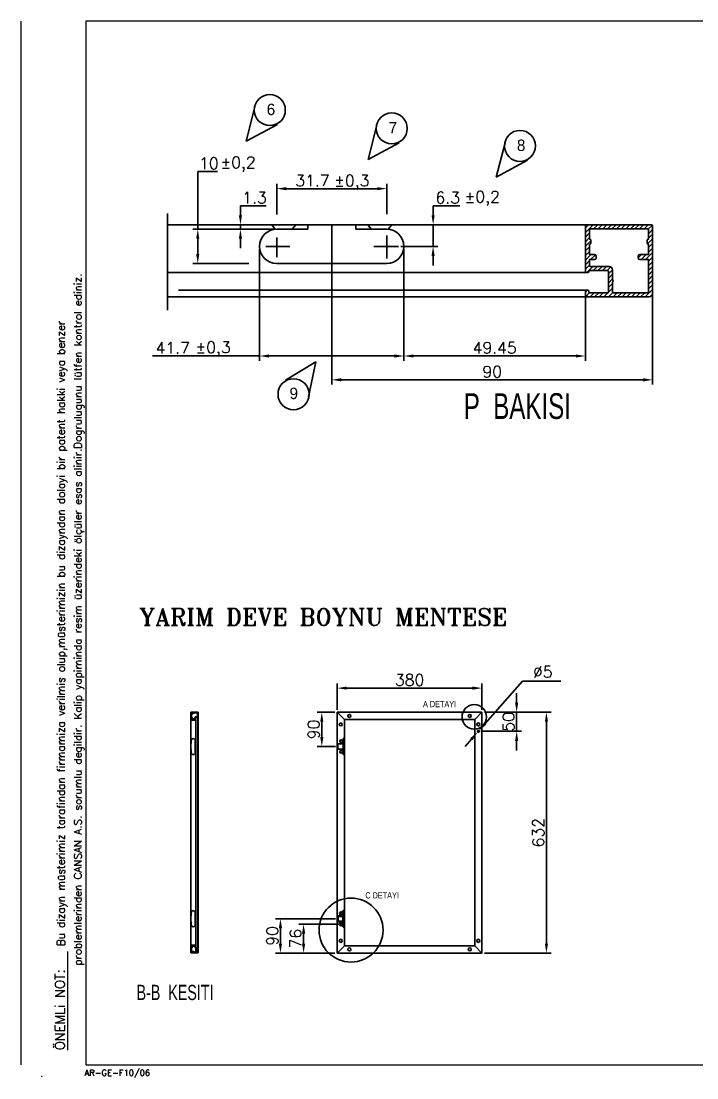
# Model space of a CAD drawing. Header units: millimetres. Extents: x 3155 to 3575, y 1405 to 1682.
# Drawn here: x 3154.6 to 3332, y 1404.6 to 1682 of the extents above; entities that cross this region are included whole.
import ezdxf

# ---------------------------------------------------------------- set-up
doc = ezdxf.new("R2010")
doc.units = ezdxf.units.MM
doc.header["$LTSCALE"] = 5
doc.linetypes.add('HIDDEN', pattern=[9.525, 6.35, -3.175])
for name, color, linetype, lineweight in [('cizgi', 7, 'Continuous', 20), ('taram', 5, 'Continuous', 18), ('VOLLEBREIT', 7, 'Continuous', 40)]:
    doc.layers.add(name, color=color, linetype=linetype, lineweight=lineweight)
doc.styles.add('ROMANT', font='romant.shx', dxfattribs={"height": 3})
doc.dimstyles.new('ISO-25', dxfattribs={"dimtxt": 10, "dimasz": 2.5, "dimexe": 1.25, "dimexo": 0.625, "dimtad": 1, "dimtoh": 1, "dimtxsty": 'ROMANT', "dimcen": 2.5, "dimclrd": 242, "dimclre": 242, "dimclrt": 242, "dimadec": 1, "dimazin": 2, "dimtfac": 1, "dimtmove": 0, "dimatfit": 3, "dimfxl": 0, "dimarcsym": 0})

# ---------------------------------------------------------------- blocks, each defined once
blk = doc.blocks.new('BOHRSYMBOL_ALUSCHARNIER')
at = {"layer": 'VOLLEBREIT'}
for p, q in [((-7, -0.5), (-7, -15)), ((7, -0.5), (-7, -0.5)), ((7, -15), (7, -0.5))]:
    blk.add_line(p, q, dxfattribs=at)
blk.add_lwpolyline([(-21.05, -17), (21.05, -17), (21.05, -15), (-21.05, -15)], close=True, dxfattribs=at)
at = {"layer": 'VOLLEBREIT', "ltscale": 0.5}
for centre in [(-14, -9.6), (14, -9.6)]:
    blk.add_circle(centre, 3.5, dxfattribs=at)
at = {"layer": 'VOLLEBREIT', "color": 1, "ltscale": 0.5}
blk.add_point((0, 0), dxfattribs=at)
blk = doc.blocks.new('*D154')
at = {"color": 242, "lineweight": -2, "ltscale": 5}
for p, q in [((3200.98, 1627.33), (3200.98, 1642.5)), ((3200.98, 1642.5), (3206.18, 1642.5)), ((3214.49, 1627.33), (3199.73, 1627.33)), ((3200.98, 1620.83), (3200.98, 1624.83)), ((3214.38, 1618.33), (3199.73, 1618.33))]:
    blk.add_line(p, q, dxfattribs=at)
at = {"color": 242, "ltscale": 5}
for points in [[(3200.56, 1624.83), (3201.4, 1624.83), (3200.98, 1627.33)], [(3200.56, 1620.83), (3201.4, 1620.83), (3200.98, 1618.33)]]:
    blk.add_solid(points, dxfattribs=at)
at = {"layer": 'Defpoints', "color": 0, "ltscale": 5}
for p in [(3215.12, 1627.33), (3200.98, 1618.33), (3215.01, 1618.33)]:
    blk.add_point(p, dxfattribs=at)
at = {"color": 242, "ltscale": 5, "insert": (3203.89, 1644.62), "char_height": 3, "attachment_point": 5, "style": 'ROMANT'}
blk.add_mtext('10', dxfattribs=at)
blk = doc.blocks.new('*D155')
at = {"color": 242, "lineweight": -2, "ltscale": 5}
for p, q in [((3262.75, 1631), (3262.75, 1633.5)), ((3262.75, 1633.5), (3269.81, 1633.5)), ((3254.26, 1628.5), (3264, 1628.5)), ((3262.75, 1622.83), (3262.75, 1628.5)), ((3254.26, 1622.83), (3264, 1622.83)), ((3262.75, 1620.33), (3262.75, 1617.83))]:
    blk.add_line(p, q, dxfattribs=at)
at = {"color": 242, "ltscale": 5}
for points in [[(3262.34, 1631), (3263.17, 1631), (3262.75, 1628.5)], [(3262.34, 1620.33), (3263.17, 1620.33), (3262.75, 1622.83)]]:
    blk.add_solid(points, dxfattribs=at)
at = {"layer": 'Defpoints', "color": 0, "ltscale": 5}
for p in [(3253.64, 1628.5), (3262.75, 1628.5), (3253.64, 1622.83)]:
    blk.add_point(p, dxfattribs=at)
at = {"color": 242, "ltscale": 5, "insert": (3266.59, 1635.62), "char_height": 3, "attachment_point": 5, "style": 'ROMANT'}
blk.add_mtext('6.3', dxfattribs=at)
blk = doc.blocks.new('*D156')
at = {"color": 242, "lineweight": -2, "ltscale": 5}
for p, q in [((3212.18, 1631), (3212.18, 1633.5)), ((3212.18, 1633.5), (3218.95, 1633.5)), ((3221.07, 1628.5), (3210.93, 1628.5)), ((3212.18, 1627.33), (3212.18, 1628.5)), ((3221.08, 1627.33), (3210.93, 1627.33)), ((3212.18, 1624.83), (3212.18, 1622.33))]:
    blk.add_line(p, q, dxfattribs=at)
at = {"color": 242, "ltscale": 5}
for points in [[(3211.77, 1631), (3212.6, 1631), (3212.18, 1628.5)], [(3211.77, 1624.83), (3212.6, 1624.83), (3212.18, 1627.33)]]:
    blk.add_solid(points, dxfattribs=at)
at = {"layer": 'Defpoints', "color": 0, "ltscale": 5}
for p in [(3212.18, 1628.5), (3221.69, 1628.5), (3221.7, 1627.33)]:
    blk.add_point(p, dxfattribs=at)
at = {"color": 242, "ltscale": 5, "insert": (3215.88, 1635.62), "char_height": 3, "attachment_point": 5, "style": 'ROMANT'}
blk.add_mtext('1.3', dxfattribs=at)
blk = doc.blocks.new('*D157')
at = {"color": 242, "lineweight": -2, "ltscale": 5}
for p, q in [((3221.7, 1631.18), (3221.7, 1639.22)), ((3224.2, 1637.97), (3248.09, 1637.97)), ((3250.59, 1631.29), (3250.59, 1639.22))]:
    blk.add_line(p, q, dxfattribs=at)
at = {"color": 242, "ltscale": 5}
for points in [[(3224.2, 1638.39), (3224.2, 1637.56), (3221.7, 1637.97)], [(3248.09, 1638.39), (3248.09, 1637.56), (3250.59, 1637.97)]]:
    blk.add_solid(points, dxfattribs=at)
at = {"layer": 'Defpoints', "color": 0, "ltscale": 5}
for p in [(3250.59, 1637.97), (3221.7, 1630.56), (3250.59, 1630.66)]:
    blk.add_point(p, dxfattribs=at)
at = {"color": 242, "ltscale": 5, "insert": (3231.09, 1640.1), "char_height": 3, "attachment_point": 5, "style": 'ROMANT'}
blk.add_mtext('31.7', dxfattribs=at)
blk = doc.blocks.new('*D158')
at = {"color": 242, "lineweight": -2, "ltscale": 5}
for p, q in [((3217.2, 1622.2), (3217.2, 1592.8)), ((3255.09, 1622.2), (3255.09, 1592.8)), ((3217.2, 1594.05), (3189.07, 1594.05)), ((3252.59, 1594.05), (3219.7, 1594.05))]:
    blk.add_line(p, q, dxfattribs=at)
at = {"color": 242, "ltscale": 5}
for points in [[(3219.7, 1594.46), (3219.7, 1593.63), (3217.2, 1594.05)], [(3252.59, 1594.46), (3252.59, 1593.63), (3255.09, 1594.05)]]:
    blk.add_solid(points, dxfattribs=at)
at = {"layer": 'Defpoints', "color": 0, "ltscale": 5}
for p in [(3217.2, 1622.83), (3255.09, 1622.83), (3255.09, 1594.05)]:
    blk.add_point(p, dxfattribs=at)
at = {"color": 242, "ltscale": 5, "insert": (3194.41, 1596.17), "char_height": 3, "attachment_point": 5, "style": 'ROMANT'}
blk.add_mtext('41.7', dxfattribs=at)
blk = doc.blocks.new('*D174')
at = {"color": 242, "linetype": 'HIDDEN', "lineweight": -2, "ltscale": 5}
for p, q in [((3236.15, 1612.36), (3236.15, 1586.54)), ((3320.37, 1612.36), (3320.37, 1586.54)), ((3317.87, 1587.79), (3238.65, 1587.79))]:
    blk.add_line(p, q, dxfattribs=at)
at = {"color": 242, "linetype": 'HIDDEN', "ltscale": 5}
for points in [[(3238.65, 1588.21), (3238.65, 1587.38), (3236.15, 1587.79)], [(3317.87, 1588.21), (3317.87, 1587.38), (3320.37, 1587.79)]]:
    blk.add_solid(points, dxfattribs=at)
at = {"layer": 'Defpoints', "color": 0, "linetype": 'HIDDEN', "ltscale": 5}
for p in [(3236.15, 1612.99), (3320.37, 1612.99), (3236.15, 1587.79)]:
    blk.add_point(p, dxfattribs=at)
at = {"color": 242, "linetype": 'HIDDEN', "ltscale": 5, "insert": (3278.26, 1589.92), "char_height": 3, "attachment_point": 5, "style": 'ROMANT'}
blk.add_mtext('{\\fRomanT|b0|i0|c162|p2;90}', dxfattribs=at)
blk = doc.blocks.new('*D175')
at = {"color": 242, "linetype": 'HIDDEN', "lineweight": -2, "ltscale": 5}
for p, q in [((3255.09, 1622.2), (3255.09, 1592.8)), ((3302.72, 1610.04), (3302.72, 1592.8)), ((3257.59, 1594.05), (3300.22, 1594.05))]:
    blk.add_line(p, q, dxfattribs=at)
at = {"color": 242, "linetype": 'HIDDEN', "ltscale": 5}
for points in [[(3257.59, 1594.46), (3257.59, 1593.63), (3255.09, 1594.05)], [(3300.22, 1594.46), (3300.22, 1593.63), (3302.72, 1594.05)]]:
    blk.add_solid(points, dxfattribs=at)
at = {"layer": 'Defpoints', "color": 0, "linetype": 'HIDDEN', "ltscale": 5}
for p in [(3255.09, 1622.83), (3302.72, 1610.67), (3302.72, 1594.05)]:
    blk.add_point(p, dxfattribs=at)
at = {"color": 242, "linetype": 'HIDDEN', "ltscale": 5, "insert": (3278.91, 1596.2), "char_height": 3, "attachment_point": 5, "style": 'ROMANT'}
blk.add_mtext('{\\fRomanT|b0|i0|c162|p2;49.45}', dxfattribs=at)
blk = doc.blocks.new('*D176')
at = {"color": 242, "linetype": 'HIDDEN', "lineweight": -2, "ltscale": 5}
for p, q in [((3238.02, 1444.92), (3227.51, 1444.92)), ((3228.76, 1442.42), (3228.76, 1439.82)), ((3236.95, 1437.32), (3227.51, 1437.32))]:
    blk.add_line(p, q, dxfattribs=at)
at = {"color": 242, "linetype": 'HIDDEN', "ltscale": 5}
for points in [[(3228.35, 1442.42), (3229.18, 1442.42), (3228.76, 1444.92)], [(3228.35, 1439.82), (3229.18, 1439.82), (3228.76, 1437.32)]]:
    blk.add_solid(points, dxfattribs=at)
at = {"layer": 'Defpoints', "color": 0, "linetype": 'HIDDEN', "ltscale": 5}
for p in [(3238.64, 1444.92), (3228.76, 1437.32), (3237.58, 1437.32)]:
    blk.add_point(p, dxfattribs=at)
at = {"color": 242, "linetype": 'HIDDEN', "ltscale": 5, "insert": (3226.64, 1441.12), "char_height": 3, "attachment_point": 5, "rotation": 90, "style": 'ROMANT'}
blk.add_mtext('{\\fRomanT|b0|i0|c162|p2;76}', dxfattribs=at)
blk = doc.blocks.new('*D179')
at = {"color": 242, "linetype": 'HIDDEN', "lineweight": -2, "ltscale": 5}
for p, q in [((3236.95, 1500.52), (3232.29, 1500.52)), ((3233.54, 1498.02), (3233.54, 1494.02)), ((3237.11, 1491.52), (3232.29, 1491.52))]:
    blk.add_line(p, q, dxfattribs=at)
at = {"color": 242, "linetype": 'HIDDEN', "ltscale": 5}
for points in [[(3233.12, 1498.02), (3233.95, 1498.02), (3233.54, 1500.52)], [(3233.12, 1494.02), (3233.95, 1494.02), (3233.54, 1491.52)]]:
    blk.add_solid(points, dxfattribs=at)
at = {"layer": 'Defpoints', "color": 0, "linetype": 'HIDDEN', "ltscale": 5}
for p in [(3237.58, 1500.52), (3233.54, 1491.52), (3237.73, 1491.52)]:
    blk.add_point(p, dxfattribs=at)
at = {"color": 242, "linetype": 'HIDDEN', "ltscale": 5, "insert": (3231.41, 1496.02), "char_height": 3, "attachment_point": 5, "rotation": 90, "style": 'ROMANT'}
blk.add_mtext('{\\fRomanT|b0|i0|c162|p2;90}', dxfattribs=at)
blk = doc.blocks.new('*D180')
at = {"color": 242, "linetype": 'HIDDEN', "lineweight": -2, "ltscale": 5}
for p, q in [((3237.11, 1446.32), (3221.43, 1446.32)), ((3222.68, 1443.82), (3222.68, 1439.82)), ((3236.95, 1437.32), (3221.43, 1437.32))]:
    blk.add_line(p, q, dxfattribs=at)
at = {"color": 242, "linetype": 'HIDDEN', "ltscale": 5}
for points in [[(3222.26, 1443.82), (3223.1, 1443.82), (3222.68, 1446.32)], [(3222.26, 1439.82), (3223.1, 1439.82), (3222.68, 1437.32)]]:
    blk.add_solid(points, dxfattribs=at)
at = {"layer": 'Defpoints', "color": 0, "linetype": 'HIDDEN', "ltscale": 5}
for p in [(3237.73, 1446.32), (3222.68, 1437.32), (3237.58, 1437.32)]:
    blk.add_point(p, dxfattribs=at)
at = {"color": 242, "linetype": 'HIDDEN', "ltscale": 5, "insert": (3220.56, 1441.82), "char_height": 3, "attachment_point": 5, "rotation": 90, "style": 'ROMANT'}
blk.add_mtext('{\\fRomanT|b0|i0|c162|p2;90}', dxfattribs=at)
blk = doc.blocks.new('*D181')
at = {"color": 242, "linetype": 'HIDDEN', "lineweight": -2, "ltscale": 5}
for p, q in [((3237.58, 1501.15), (3237.58, 1508.11)), ((3240.08, 1506.86), (3273.08, 1506.86)), ((3275.58, 1501.15), (3275.58, 1508.11))]:
    blk.add_line(p, q, dxfattribs=at)
at = {"color": 242, "linetype": 'HIDDEN', "ltscale": 5}
for points in [[(3240.08, 1507.28), (3240.08, 1506.45), (3237.58, 1506.86)], [(3273.08, 1507.28), (3273.08, 1506.45), (3275.58, 1506.86)]]:
    blk.add_solid(points, dxfattribs=at)
at = {"layer": 'Defpoints', "color": 0, "linetype": 'HIDDEN', "ltscale": 5}
for p in [(3275.58, 1506.86), (3237.58, 1500.52), (3275.58, 1500.52)]:
    blk.add_point(p, dxfattribs=at)
at = {"color": 242, "linetype": 'HIDDEN', "ltscale": 5, "insert": (3256.58, 1508.99), "char_height": 3, "attachment_point": 5, "style": 'ROMANT'}
blk.add_mtext('{\\fRomanT|b0|i0|c162|p2;380}', dxfattribs=at)
blk = doc.blocks.new('*D182')
at = {"color": 242, "linetype": 'HIDDEN', "lineweight": -2, "ltscale": 5}
for p, q in [((3284.68, 1503.02), (3284.68, 1505.52)), ((3276.2, 1500.52), (3285.93, 1500.52)), ((3284.68, 1500.52), (3284.68, 1495.52)), ((3275.25, 1495.52), (3285.93, 1495.52)), ((3284.68, 1493.02), (3284.68, 1490.52))]:
    blk.add_line(p, q, dxfattribs=at)
at = {"color": 242, "linetype": 'HIDDEN', "ltscale": 5}
for points in [[(3284.26, 1503.02), (3285.09, 1503.02), (3284.68, 1500.52)], [(3284.26, 1493.02), (3285.09, 1493.02), (3284.68, 1495.52)]]:
    blk.add_solid(points, dxfattribs=at)
at = {"layer": 'Defpoints', "color": 0, "linetype": 'HIDDEN', "ltscale": 5}
for p in [(3275.58, 1500.52), (3274.63, 1495.52), (3284.68, 1495.52)]:
    blk.add_point(p, dxfattribs=at)
at = {"color": 242, "linetype": 'HIDDEN', "ltscale": 5, "insert": (3282.55, 1498.02), "char_height": 3, "attachment_point": 5, "rotation": 90, "style": 'ROMANT'}
blk.add_mtext('{\\fRomanT|b0|i0|c162|p2;50}', dxfattribs=at)
blk = doc.blocks.new('*D183')
at = {"color": 242, "linetype": 'HIDDEN', "lineweight": -2, "ltscale": 5}
for p, q in [((3276.2, 1500.52), (3293.74, 1500.52)), ((3292.49, 1498.02), (3292.49, 1439.82)), ((3276.2, 1437.32), (3293.74, 1437.32))]:
    blk.add_line(p, q, dxfattribs=at)
at = {"color": 242, "linetype": 'HIDDEN', "ltscale": 5}
for points in [[(3292.08, 1498.02), (3292.91, 1498.02), (3292.49, 1500.52)], [(3292.08, 1439.82), (3292.91, 1439.82), (3292.49, 1437.32)]]:
    blk.add_solid(points, dxfattribs=at)
at = {"layer": 'Defpoints', "color": 0, "linetype": 'HIDDEN', "ltscale": 5}
for p in [(3275.58, 1500.52), (3275.58, 1437.32), (3292.49, 1437.32)]:
    blk.add_point(p, dxfattribs=at)
at = {"color": 242, "linetype": 'HIDDEN', "ltscale": 5, "insert": (3290.37, 1468.92), "char_height": 3, "attachment_point": 5, "rotation": 90, "style": 'ROMANT'}
blk.add_mtext('{\\fRomanT|b0|i0|c162|p2;632}', dxfattribs=at)

msp = doc.modelspace()

# ---------------------------------------------------------------- hatches: boundary and pattern name
at = {"layer": 'taram', "ltscale": 0.009}
h = msp.add_hatch(dxfattribs=at)
h.set_pattern_fill('ANSI31', color=256, scale=0.268719, angle=180, style=0)
h.set_pattern_definition([(225, (4525.8607, 1615.276), (0.60329136, -0.60329136), [])])
h.paths.add_polyline_path([(3302.9888, 1628.4912, 0.41421356), (3302.7201, 1628.2225), (3302.7201, 1616.2197, 0.69108049), (3303.1904, 1616.0419, 0.69108049), (3303.6606, 1616.2197, -0.41421356), (3303.9293, 1616.4884), (3308.4976, 1616.4884, -0.41421356), (3308.7663, 1616.2197), (3308.7663, 1610.9349, -0.41421356), (3308.4976, 1610.6662), (3303.8846, 1610.6662, -0.41421356), (3303.6158, 1610.9349), (3303.6158, 1611.0692, 0.64823152), (3303.168, 1611.2695, 0.64823152), (3302.7201, 1611.0692), (3302.7201, 1610.487, 0.41421356), (3303.6158, 1609.5913), (3319.4703, 1609.5913, 0.41421356), (3320.366, 1610.487), (3320.366, 1628.2225, 0.41421356), (3320.0973, 1628.4912)])
h.paths.add_polyline_path([(3319.0224, 1627.4163, -0.41421356), (3319.2911, 1627.1476), (3319.2911, 1624.7104, 0.54057494), (3318.9776, 1624.5052), (3318.9776, 1623.6095, 0.54057494), (3319.2911, 1623.4042), (3319.2911, 1620.6983), (3317.0518, 1620.6983, 0.57735027), (3316.6639, 1620.0265, 0.57735027), (3317.0518, 1619.3547), (3319.2911, 1619.3547), (3319.2911, 1610.9349, -0.41421356), (3319.0224, 1610.6662), (3310.1099, 1610.6662, -0.41421356), (3309.8412, 1610.9349), (3309.8412, 1613.4877), (3310.0203, 1613.6669), (3309.886, 1613.8012), (3310.0203, 1613.9356), (3309.8412, 1614.1147), (3309.8412, 1616.6675, 0.41421356), (3308.9454, 1617.5633), (3304.0637, 1617.5633, -0.41421356), (3303.795, 1617.832), (3303.795, 1619.3547), (3305.1386, 1619.3547, 0.57735027), (3305.5264, 1620.0265, 0.57735027), (3305.1386, 1620.6983), (3303.795, 1620.6983), (3303.795, 1623.4042, 0.54057494), (3304.1085, 1623.6095), (3304.1085, 1624.5052, 0.54057494), (3303.795, 1624.7104), (3303.795, 1627.1476, -0.41421356), (3304.0637, 1627.4163)], flags=16)

# ---------------------------------------------------------------- linework, layer by layer
at = {"color": 0, "linetype": 'Continuous'}
for p, q in [((3216.0055, 1659.4419), (3213.673, 1650.4112)), ((3221.8779, 1654.8466), (3213.673, 1650.4112)), ((3248.0007, 1654.627), (3245.6682, 1645.5963)), ((3253.8732, 1650.0317), (3245.6682, 1645.5963)), ((3281.6605, 1650.0229), (3279.328, 1640.9922)), ((3287.5329, 1645.4276), (3279.328, 1640.9922)), ((3223.9693, 1587.6886), (3231.9724, 1592.4786)), ((3230.0371, 1583.3545), (3231.9724, 1592.4786))]:
    msp.add_line(p, q, dxfattribs=at)
for p, q in [((3193.0593, 1631.4579), (3193.0593, 1606.0366)), ((3302.9888, 1628.4912), (3192.9556, 1628.4982)), ((3220.3979, 1628.4982), (3221.2979, 1627.3282)), ((3226.6979, 1628.4982), (3225.7979, 1627.3282)), ((3229.8479, 1628.4982), (3229.8479, 1627.3282)), ((3236.1479, 1602.8707), (3236.1479, 1628.4982)), ((3242.4479, 1628.4982), (3242.4479, 1627.3282)), ((3245.5979, 1628.4982), (3246.4979, 1627.3282)), ((3251.8979, 1628.4982), (3250.9979, 1627.3282)), ((3229.8479, 1627.3282), (3221.7029, 1627.3282)), ((3250.5929, 1627.3282), (3242.4479, 1627.3282)), ((3250.5929, 1625.6956), (3250.5929, 1619.6473)), ((3225.157, 1622.8282), (3218.8155, 1622.8282)), ((3221.7029, 1625.1772), (3221.7029, 1619.9929)), ((3221.7029, 1622.8282), (3221.7029, 1622.8282)), ((3253.636, 1622.8282), (3247.1792, 1622.8282)), ((3250.5929, 1622.8282), (3250.5929, 1622.8282)), ((3250.5929, 1618.3282), (3221.7029, 1618.3282)), ((3303.1904, 1615.951), (3192.9556, 1615.9582)), ((3303.6142, 1609.5913), (3193.0593, 1609.5982)), ((3199.188, 1500.5229), (3201.088, 1500.5229)), ((3199.188, 1498.4779), (3199.188, 1500.5229)), ((3199.188, 1437.365), (3199.188, 1498.52)), ((3199.188, 1498.4779), (3200.518, 1498.4779)), ((3199.383, 1499.9579), (3199.383, 1499.1879)), ((3199.383, 1499.9579), (3199.488, 1499.9579)), ((3199.383, 1499.1879), (3199.488, 1499.1879)), ((3199.488, 1500.3779), (3199.488, 1499.9579)), ((3199.488, 1500.3779), (3199.823, 1500.3779)), ((3199.488, 1499.1879), (3199.488, 1498.6229)), ((3199.488, 1498.6229), (3199.823, 1498.6229)), ((3199.823, 1500.3779), (3199.823, 1500.2429)), ((3199.823, 1498.7579), (3199.823, 1498.6229)), ((3199.873, 1500.1929), (3199.928, 1500.1929)), ((3199.873, 1498.8079), (3199.928, 1498.8079)), ((3199.978, 1500.3779), (3199.978, 1500.2429)), ((3199.978, 1500.3779), (3200.943, 1500.3779)), ((3199.978, 1498.7579), (3199.978, 1498.6229)), ((3199.978, 1498.6229), (3200.273, 1498.6229)), ((3200.273, 1499.3229), (3200.943, 1499.3229)), ((3200.273, 1499.3229), (3200.273, 1498.6229)), ((3200.418, 1499.1779), (3200.963, 1499.1779)), ((3200.418, 1499.1779), (3200.418, 1498.6229)), ((3200.418, 1498.6229), (3200.518, 1498.6229)), ((3200.518, 1498.6229), (3200.518, 1498.4779)), ((3200.518, 1437.365), (3200.518, 1498.52)), ((3200.943, 1500.3779), (3200.943, 1499.3229)), ((3200.963, 1499.1779), (3200.963, 1498.4779)), ((3200.963, 1437.365), (3200.963, 1498.52)), ((3200.963, 1498.4779), (3201.088, 1498.4779)), ((3201.088, 1498.4779), (3201.088, 1500.5229)), ((3201.088, 1437.365), (3201.088, 1498.52)), ((3237.5766, 1500.5229), (3275.5766, 1500.5229)), ((3239.4766, 1498.6229), (3237.5766, 1500.5229)), ((3239.4766, 1498.6229), (3237.5766, 1500.5229)), ((3237.5766, 1437.3229), (3237.5766, 1500.5229)), ((3239.4766, 1498.6229), (3273.6766, 1498.6229)), ((3239.4766, 1439.2229), (3239.4766, 1498.6229)), ((3273.6766, 1498.6229), (3275.5766, 1500.5229)), ((3273.6766, 1498.6229), (3275.5766, 1500.5229)), ((3273.6766, 1498.6229), (3273.6766, 1439.2229)), ((3275.5766, 1500.5229), (3275.5766, 1437.3229)), ((3199.288, 1492.3229), (3199.288, 1493.1139)), ((3200.318, 1489.9319), (3200.318, 1493.1139)), ((3239.381, 1493.6279), (3239.181, 1493.6279)), ((3239.181, 1493.6279), (3239.181, 1489.4179)), ((3239.381, 1489.4179), (3239.381, 1493.6279)), ((3199.288, 1492.3229), (3199.188, 1492.3229)), ((3199.288, 1490.7229), (3199.188, 1490.7229)), ((3199.288, 1489.9319), (3199.288, 1490.7229)), ((3239.181, 1492.2229), (3237.731, 1492.2229)), ((3237.731, 1492.2229), (3237.731, 1490.8229)), ((3237.731, 1490.8229), (3239.181, 1490.8229)), ((3239.181, 1489.4179), (3239.381, 1489.4179)), ((3199.288, 1447.1229), (3199.188, 1447.1229)), ((3199.288, 1445.5229), (3199.188, 1445.5229)), ((3199.288, 1447.9139), (3199.288, 1447.1229)), ((3199.288, 1445.5229), (3199.288, 1444.7319)), ((3200.318, 1447.9139), (3200.318, 1444.7319)), ((3199.188, 1439.41), (3200.518, 1439.41)), ((3199.188, 1437.365), (3199.188, 1439.41)), ((3199.188, 1437.365), (3201.088, 1437.365)), ((3199.383, 1438.7), (3199.488, 1438.7)), ((3199.383, 1437.93), (3199.383, 1438.7)), ((3199.383, 1437.93), (3199.488, 1437.93)), ((3199.488, 1439.265), (3199.823, 1439.265)), ((3199.488, 1438.7), (3199.488, 1439.265)), ((3199.488, 1437.51), (3199.488, 1437.93)), ((3199.488, 1437.51), (3199.823, 1437.51)), ((3199.823, 1439.13), (3199.823, 1439.265)), ((3199.823, 1437.51), (3199.823, 1437.645)), ((3199.873, 1439.08), (3199.928, 1439.08)), ((3199.873, 1437.695), (3199.928, 1437.695)), ((3199.978, 1439.13), (3199.978, 1439.265)), ((3199.978, 1439.265), (3200.273, 1439.265)), ((3199.978, 1437.51), (3199.978, 1437.645)), ((3199.978, 1437.51), (3200.943, 1437.51)), ((3200.273, 1438.565), (3200.273, 1439.265)), ((3200.273, 1438.565), (3200.943, 1438.565)), ((3200.418, 1439.265), (3200.518, 1439.265)), ((3200.418, 1438.71), (3200.418, 1439.265)), ((3200.418, 1438.71), (3200.963, 1438.71)), ((3200.518, 1439.265), (3200.518, 1439.41)), ((3200.943, 1437.51), (3200.943, 1438.565)), ((3200.963, 1439.41), (3201.088, 1439.41)), ((3200.963, 1438.71), (3200.963, 1439.41)), ((3201.088, 1437.365), (3201.088, 1439.41)), ((3239.4766, 1439.2229), (3237.5766, 1437.3229)), ((3239.4766, 1439.2229), (3237.5766, 1437.3229)), ((3275.5766, 1437.3229), (3237.5766, 1437.3229)), ((3273.6766, 1439.2229), (3239.4766, 1439.2229)), ((3273.6766, 1439.2229), (3275.5766, 1437.3229)), ((3273.6766, 1439.2229), (3275.5766, 1437.3229))]:
    msp.add_line(p, q)
at = {"linetype": 'HIDDEN', "ltscale": 5}
msp.add_line((3302.9888, 1611.338), (3195.8899, 1611.338), dxfattribs=at)
at = {"color": 242, "linetype": 'HIDDEN', "ltscale": 5}
for p, q in [((3286.1954, 1508.7181), (3276.4396, 1497.5907)), ((3296.249, 1508.7181), (3286.1954, 1508.7181)), ((3274.4618, 1495.3349), (3274.7914, 1495.7109)), ((3272.8137, 1493.4551), (3271.1656, 1491.5753))]:
    msp.add_line(p, q, dxfattribs=at)
for points in [[(3308.7663, 1616.2197), (3308.7663, 1610.9349, -0.41421356), (3308.4976, 1610.6662), (3303.8846, 1610.6662, -0.41421356), (3303.6158, 1610.9349), (3303.6158, 1611.0692, 0.41421356), (3303.3471, 1611.338), (3302.9888, 1611.338, 0.41421356), (3302.7201, 1611.0692), (3302.7201, 1610.6662), (3302.7201, 1610.487, 0.41421356), (3303.6158, 1609.5913), (3319.4703, 1609.5913, 0.41421356), (3320.366, 1610.487), (3320.366, 1628.2225, 0.41421356), (3320.0973, 1628.4912), (3302.9888, 1628.4912, 0.41421356), (3302.7201, 1628.2225), (3302.7201, 1616.2197, 0.41421356), (3302.9888, 1615.951), (3303.3919, 1615.951, 0.41421356), (3303.6606, 1616.2197, -0.41421356), (3303.9293, 1616.4884), (3308.4976, 1616.4884, -0.41421356)], [(3303.795, 1623.3855), (3303.795, 1620.6983), (3305.1386, 1620.6983, -0.41421356), (3305.5864, 1620.2505), (3305.5864, 1619.8026, -0.41421356), (3305.1386, 1619.3547), (3303.795, 1619.3547), (3303.795, 1617.832, 0.41421356), (3304.0637, 1617.5633), (3308.9454, 1617.5633, -0.41421356), (3309.8412, 1616.6675), (3309.8412, 1614.1147), (3310.0203, 1613.9356), (3309.886, 1613.8012), (3310.0203, 1613.6669), (3309.8412, 1613.4877), (3309.8412, 1610.9349, 0.41421356), (3310.1099, 1610.6662), (3319.0224, 1610.6662, 0.41421356), (3319.2911, 1610.9349), (3319.2911, 1619.3547), (3317.0518, 1619.3547, -0.41421356), (3316.6039, 1619.8026), (3316.6039, 1620.2505, -0.41421356), (3317.0518, 1620.6983), (3319.2911, 1620.6983), (3319.2911, 1623.3855), (3319.2015, 1623.3855, -0.41421356), (3318.9776, 1623.6095), (3318.9776, 1624.5052, -0.41421356), (3319.2015, 1624.7291), (3319.2911, 1624.7291), (3319.2911, 1627.1476, 0.41421356), (3319.0224, 1627.4163), (3304.0637, 1627.4163, 0.41421356), (3303.795, 1627.1476), (3303.795, 1624.7291), (3303.8846, 1624.7291, -0.41421356), (3304.1085, 1624.5052), (3304.1085, 1623.6095, -0.41421356), (3303.8846, 1623.3855)]]:
    msp.add_lwpolyline(points, format="xyb", close=True)
at = {"color": 0, "linetype": 'Continuous'}
for centre in [(3219.8968, 1658.6135), (3251.892, 1653.7986), (3285.5517, 1649.1945), (3226.1133, 1584.0119)]:
    msp.add_circle(centre, 4.0675, dxfattribs=at)
for centre, radius in [((3273.5682, 1499.3019), 3.2192), ((3240.7766, 1499.5729), 0.4), ((3272.3766, 1499.5729), 0.4), ((3238.5266, 1497.3229), 0.4), ((3274.6266, 1497.3229), 0.4), ((3238.641, 1492.9229), 0.35), ((3238.641, 1490.1229), 0.35), ((3241.211, 1443.3424), 8.4009), ((3238.5266, 1440.5229), 0.4), ((3274.6266, 1440.5229), 0.4), ((3240.7766, 1438.2729), 0.4), ((3272.3766, 1438.2729), 0.4)]:
    msp.add_circle(centre, radius)
at = {"linetype": 'HIDDEN', "ltscale": 5}
msp.add_circle((3274.6266, 1495.5229), 0.25, dxfattribs=at)
for centre, radius, start, end in [((3221.7029, 1622.8282), 4.5, 90, 180), ((3250.5929, 1622.8282), 4.5, 0, 90), ((3221.7029, 1622.8282), 4.5, 180, 270), ((3250.5929, 1622.8282), 4.5, 270, 0), ((3199.873, 1500.2429), 0.05, 180, 270), ((3199.873, 1498.7579), 0.05, 90, 180), ((3199.928, 1500.2429), 0.05, 270, 0), ((3199.928, 1498.7579), 0.05, 0, 90), ((3199.803, 1493.1139), 0.515, 0, 180), ((3199.803, 1489.9319), 0.515, 180, 0), ((3199.803, 1447.9139), 0.515, 0, 180), ((3199.803, 1444.7319), 0.515, 180, 0), ((3199.873, 1439.13), 0.05, 180, 270), ((3199.873, 1437.645), 0.05, 90, 180), ((3199.928, 1439.13), 0.05, 270, 0), ((3199.928, 1437.645), 0.05, 0, 90)]:
    msp.add_arc(centre, radius, start, end)
at = {"color": 242, "linetype": 'HIDDEN', "ltscale": 5}
for points in [[(3272.5004, 1493.7298), (3273.127, 1493.1804), (3274.4618, 1495.3349)], [(3276.1263, 1497.8654), (3276.7529, 1497.316), (3274.7914, 1495.7109)]]:
    msp.add_solid(points, dxfattribs=at)
at = {"layer": 'cizgi'}
for p, q in [((3154.6259, 1407.9532), (3154.6259, 1681.9532)), ((3171.6259, 1681.9532), (3171.6259, 1407.9532)), ((3559.6259, 1681.9532), (3171.6259, 1681.9532)), ((3166.9199, 1411.8001), (3166.9199, 1437.7463)), ((3171.6259, 1407.9532), (3559.6259, 1407.9532))]:
    msp.add_line(p, q, dxfattribs=at)
at = {"layer": 'cizgi', "ltscale": 0.05}
for p, q in [((3160.1061, 1404.9415), (3159.9616, 1404.9415)), ((3160.0333, 1404.8666), (3160.0333, 1405.0164))]:
    msp.add_line(p, q, dxfattribs=at)

# ---------------------------------------------------------------- block references
at = {"xscale": -0.09999999999990905, "yscale": 0.09999999999990905, "zscale": 0.1, "rotation": 90}
msp.add_blockref('BOHRSYMBOL_ALUSCHARNIER', (3237.681, 1446.3229), dxfattribs=at)

# ---------------------------------------------------------------- texts
at = {"color": 0, "linetype": 'Continuous'}
for s, p in [('6', (3219.0905, 1657.2824)), ('7', (3251.0858, 1652.4675)), ('8', (3284.7455, 1647.8634)), ('9', (3225.0772, 1582.7352))]:
    msp.add_text(s, height=3, dxfattribs=at).set_placement(p)
at = {"width": 0.7}
for s, height, p in [('P  BAKISI ', 6.76, (3270.8006, 1577.5197)), ('A DETAYI', 1.632, (3260.104, 1501.8599)), ('C DETAYI', 1.632, (3244.968, 1451.6453)), ('B-B  KESITI', 4, (3184.929, 1424.9769))]:
    msp.add_text(s, height=height, dxfattribs=at).set_placement(p)
at = {"color": 7, "style": 'ROMANT'}
msp.add_text('YARIM DEVE BOYNU MENTESE', height=4.5, dxfattribs=at).set_placement((3185.6151, 1523.2833))
at = {"color": 242, "ltscale": 5, "char_height": 3, "attachment_point": 5, "style": 'ROMANT'}
for s, insert in [('±0,{\\fRomanT|b0|i0|c162|p2;2}', (3211.55, 1644.3925)), ('±0{\\fRomanT|b0|i0|c162|p2;,3}', (3241.4095, 1639.6441)), ('±0,{\\fRomanT|b0|i0|c162|p2;2}', (3275.6464, 1635.3939)), ('±0,{\\fRomanT|b0|i0|c162|p2;3}', (3204.9965, 1595.886))]:
    msp.add_mtext(s, dxfattribs=dict(at, insert=insert))
at = {"color": 242, "linetype": 'HIDDEN', "ltscale": 5, "insert": (3291.5347, 1511.1288), "char_height": 3, "attachment_point": 5, "style": 'ROMANT'}
msp.add_mtext('∅{\\fRomanT|b0|i0|c162|p2;5}', dxfattribs=at)
at = {"layer": 'cizgi', "style": 'ROMANT'}
for s, height, p in [('problemlerinden CANSAN A.S. sorumlu degildir. Kalip yapiminda resim üzerindeki ölçüler esas alinir.Dogrulugunu lütfen kontrol ediniz.', 2, (3170.5048, 1434.0316)), (' Bu dizayn müsterimiz tarafindan firmamiza verilmis olup,müsterimizin bu dizayndan dolayi bir patent hakki veya benzer', 2, (3166.0618, 1437.7736)), ('ÖNEMLi NOT:', 2.5, (3166.0618, 1411.8238))]:
    msp.add_text(s, height=height, rotation=90, dxfattribs=at).set_placement(p)
msp.add_text('AR-GE-F10/06', height=1.6, dxfattribs=at).set_placement((3171.2649, 1405.0841))

# ---------------------------------------------------------------- dimensions: what is measured, and where the dimension line sits
dim = msp.add_linear_dim(base=(3200.9793, 1618.3282), p1=(3215.1156, 1627.3282), p2=(3215.0061, 1618.3282), angle=270, text='10', dimstyle='ISO-25')
dim.commit()
dim.dimension.update_dxf_attribs({"geometry": '*D154', "text_midpoint": (3203.89, 1642.4975), "dimtype": 160})
dim = msp.add_linear_dim(base=(3250.5929, 1637.9749), p1=(3221.7029, 1630.5553), p2=(3250.5929, 1630.6646), text='31.7', dimstyle='ISO-25', override={"dimgap": 0.625, "dimtol": 1, "dimlim": 0, "dimtp": 0.3, "dimtm": 0})
dim.commit()
dim.dimension.update_dxf_attribs({"geometry": '*D157', "text_midpoint": (3231.088, 1637.9749), "dimtype": 160})
for base, p1, p2, text, picture, middle in [((3212.1832, 1628.4982), (3221.7029, 1627.3282), (3221.6906, 1628.4982), '1.3', '*D156', (3215.8796, 1635.6232)), ((3262.7519, 1628.4982), (3253.636, 1622.8282), (3253.636, 1628.4982), '6.3', '*D155', (3266.5912, 1635.6232))]:
    dim = msp.add_linear_dim(base=base, p1=p1, p2=p2, angle=90, text=text, dimstyle='ISO-25')
    dim.commit()
    dim.dimension.update_dxf_attribs({"geometry": picture, "text_midpoint": middle})
dim = msp.add_linear_dim(base=(3255.0929, 1594.0458), p1=(3217.2029, 1622.8282), p2=(3255.0929, 1622.8282), text='41.7', dimstyle='ISO-25')
dim.commit()
dim.dimension.update_dxf_attribs({"geometry": '*D158', "text_midpoint": (3194.407, 1594.0458), "dimtype": 160})
at = {"linetype": 'HIDDEN', "ltscale": 5}
for base, p1, p2, text, picture, middle in [((3302.7201, 1594.0458), (3255.0929, 1622.8282), (3302.7201, 1610.6662), '{\\fRomanT|b0|i0|c162|p2;49.45}', '*D175', (3278.9065, 1596.203)), ((3236.1479, 1587.7921), (3320.366, 1612.9851), (3236.1479, 1612.9851), '{\\fRomanT|b0|i0|c162|p2;90}', '*D174', (3278.2569, 1589.9171)), ((3275.5766, 1506.8628), (3237.5766, 1500.5229), (3275.5766, 1500.5229), '{\\fRomanT|b0|i0|c162|p2;380}', '*D181', (3256.5766, 1508.9878))]:
    dim = msp.add_linear_dim(base=base, p1=p1, p2=p2, text=text, dimstyle='ISO-25', dxfattribs=at)
    dim.commit()
    dim.dimension.update_dxf_attribs({"geometry": picture, "text_midpoint": middle})
dim = msp.add_linear_dim(base=(3284.6766, 1495.5229), p1=(3275.5766, 1500.5229), p2=(3274.6266, 1495.5229), angle=90, text='{\\fRomanT|b0|i0|c162|p2;50}', dimstyle='ISO-25', dxfattribs=at)
dim.commit()
dim.dimension.update_dxf_attribs({"geometry": '*D182', "text_midpoint": (3284.6766, 1498.0229), "dimtype": 160})
for base, p1, p2, text, picture, middle in [((3233.5377, 1491.5229), (3237.5766, 1500.5229), (3237.731, 1491.5229), '{\\fRomanT|b0|i0|c162|p2;90}', '*D179', (3231.4127, 1496.0229)), ((3292.4932, 1437.3229), (3275.5766, 1500.5229), (3275.5766, 1437.3229), '{\\fRomanT|b0|i0|c162|p2;632}', '*D183', (3290.3682, 1468.9229)), ((3222.6805, 1437.3229), (3237.731, 1446.3229), (3237.5766, 1437.3229), '{\\fRomanT|b0|i0|c162|p2;90}', '*D180', (3220.5555, 1441.8229)), ((3228.762, 1437.3229), (3238.641, 1444.9229), (3237.5766, 1437.3229), '{\\fRomanT|b0|i0|c162|p2;76}', '*D176', (3226.637, 1441.1229))]:
    dim = msp.add_linear_dim(base=base, p1=p1, p2=p2, angle=90, text=text, dimstyle='ISO-25', dxfattribs=at)
    dim.commit()
    dim.dimension.update_dxf_attribs({"geometry": picture, "text_midpoint": middle})

doc.saveas('drawing.dxf')
